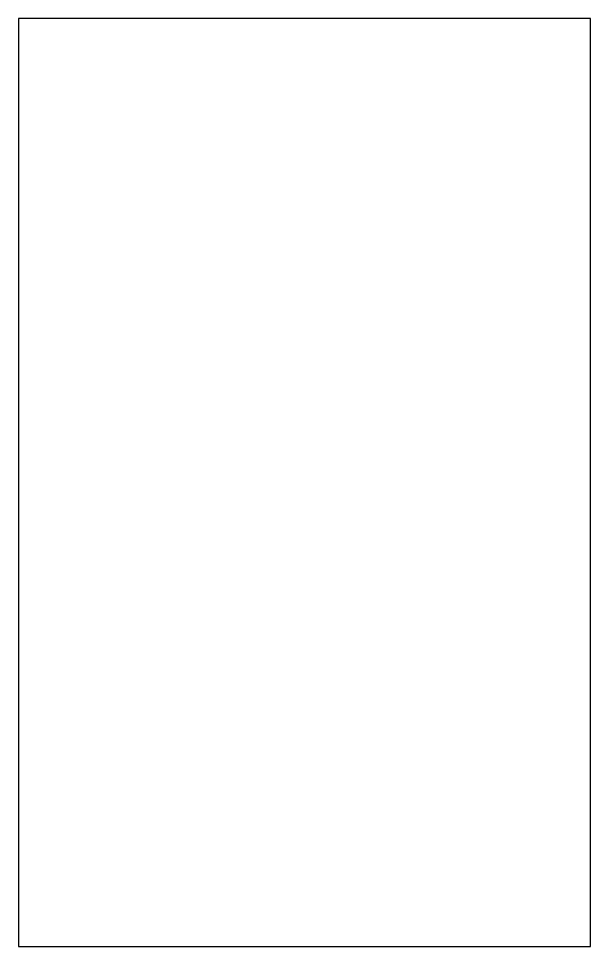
# Model space of a CAD drawing. Header units: millimetres. Extents: x 0 to 212, y 0 to 344.
import ezdxf

# ---------------------------------------------------------------- set-up
doc = ezdxf.new("R2010")
doc.units = ezdxf.units.MM
doc.layers.add('CUT', color=7, linetype='CONTINUOUS')

msp = doc.modelspace()

# ---------------------------------------------------------------- linework, layer by layer
at = {"layer": 'CUT'}
msp.add_lwpolyline([(0, 0), (212, 0), (212, 344.14), (0, 344.14)], close=True, dxfattribs=at)

doc.saveas('drawing.dxf')
